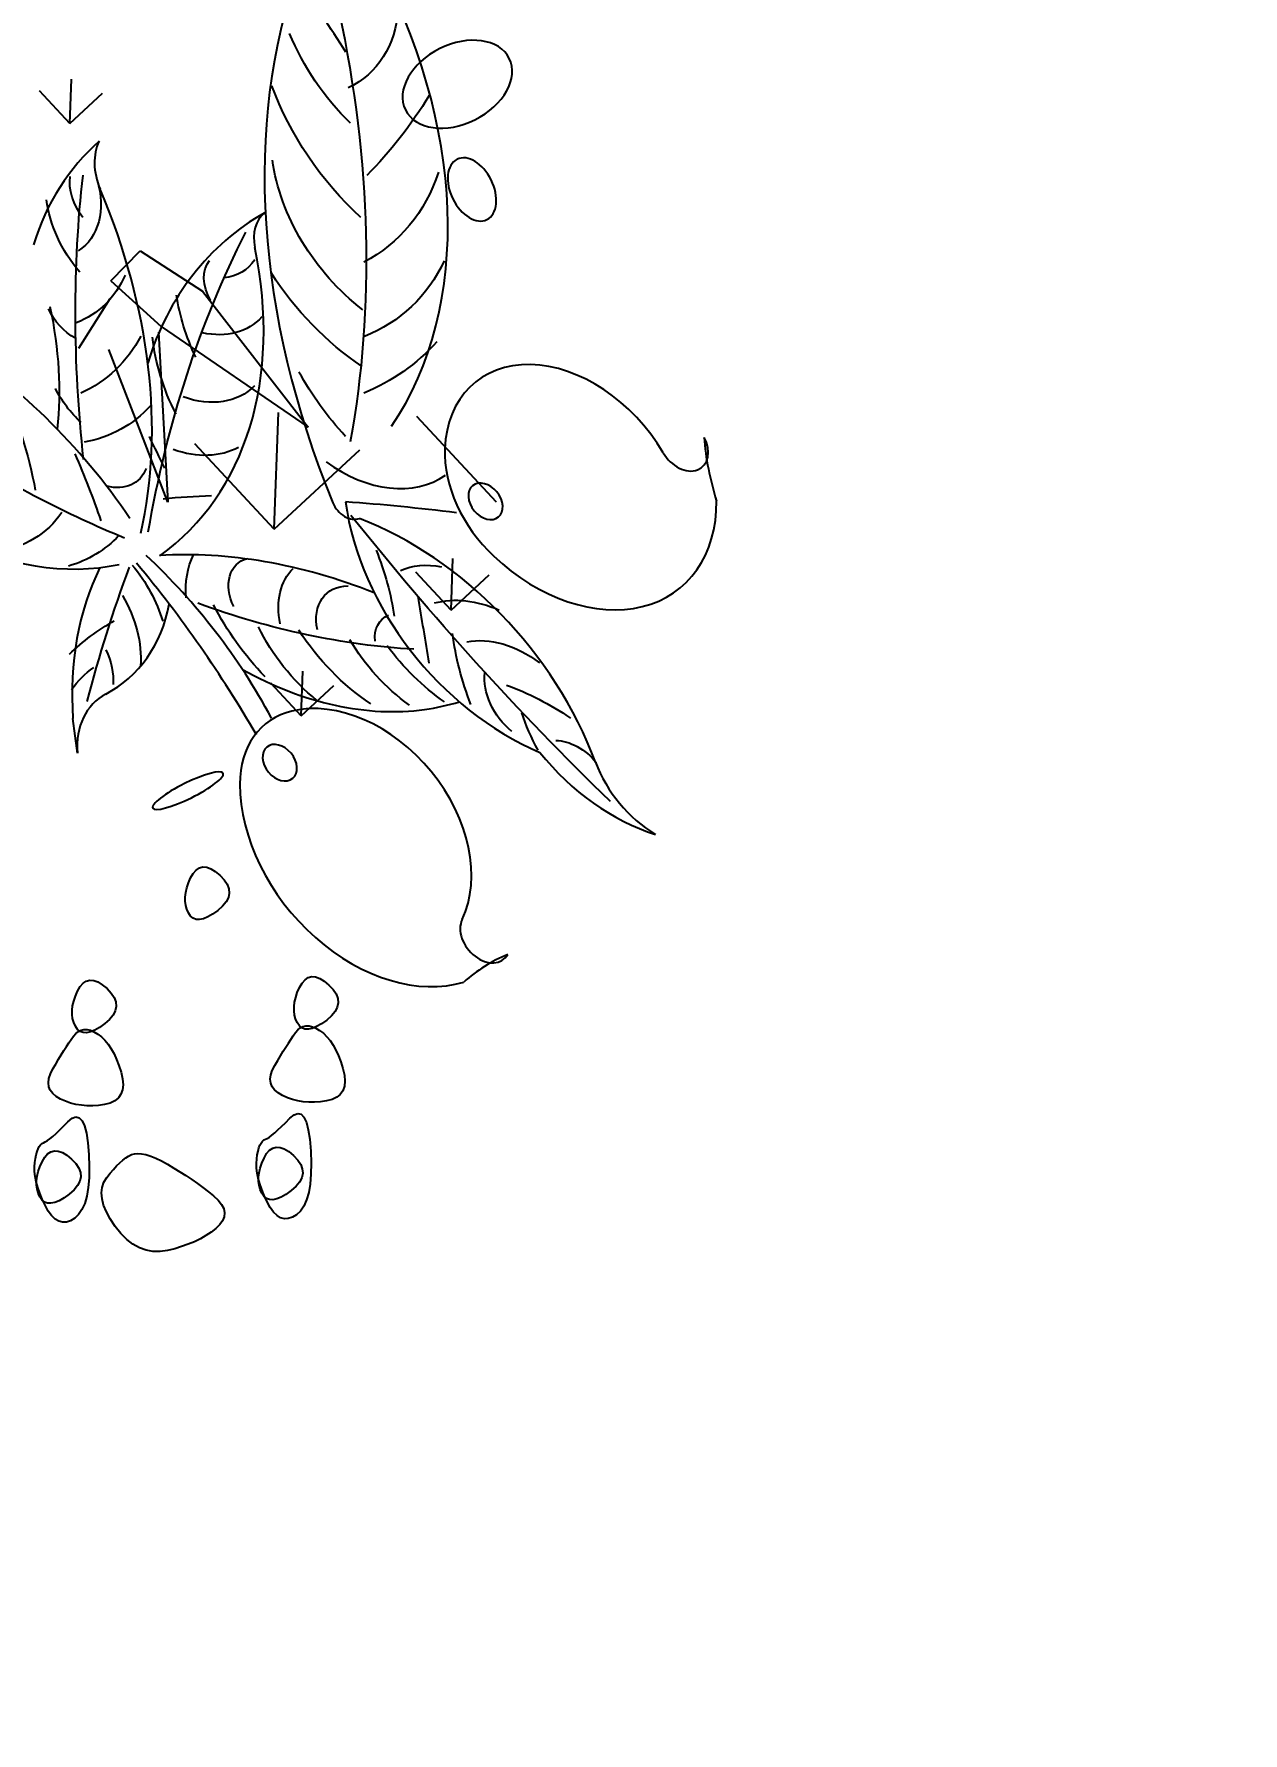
# Model space of a CAD drawing. Header units: millimetres. Extents: x 148889 to 229003, y -70503 to 111106.
# Drawn here: x 215109.4 to 215457.6, y -43744.4 to -43255.1 of the extents above; entities that cross this region are included whole.
import ezdxf

# ---------------------------------------------------------------- set-up
doc = ezdxf.new("R2010")
doc.units = ezdxf.units.MM
doc.header["$PDMODE"] = 3
doc.layers.add('P-外部尺寸', color=44, linetype='Continuous')
doc.layers.add('P-活动家具', color=3, linetype='Continuous')
doc.styles.add('Arial', font='arial.ttf')
doc.dimstyles.new('1比80', dxfattribs={"dimscale": 80, "dimtxt": 2, "dimasz": 1.25, "dimexe": 1, "dimexo": 1, "dimgap": 0.25, "dimtad": 1, "dimdec": 0, "dimrnd": 0.005, "dimzin": 0, "dimdsep": 46, "dimtxsty": 'Arial', "dimblk": 'ARCHTICK', "dimcen": 0.125, "dimdle": 1, "dimclrd": 44, "dimclre": 44, "dimclrt": 50, "dimadec": 0, "dimazin": 0, "dimtfac": 1, "dimtdec": 0, "dimtix": 1, "dimtmove": 2, "dimatfit": 3, "dimldrblk": 'DOT', "dimfxl": 5, "dimfxlon": 1, "dimtvp": 1, "dimtolj": 1, "dimtzin": 0, "dimarcsym": 0})

# ---------------------------------------------------------------- blocks, each defined once
blk = doc.blocks.new('_ArchTick')
at = {"color": 0, "linetype": 'ByBlock', "const_width": 0.15}
blk.add_lwpolyline([(-0.5, -0.5), (0.5, 0.5)], dxfattribs=at)
blk = doc.blocks.new('*D351')
at = {"layer": 'Defpoints', "color": 0}
for p in [(214675.9467082483, -43424.42358681651), (218361.1731619699, -43424.42358681651), (215774.235667677, -47039.42358681654)]:
    blk.add_point(p, dxfattribs=at)
at = {"layer": 'P-外部尺寸', "color": 44, "lineweight": -2}
for p, q in [((218361.1731619699, -47119.42358681654), (218361.1731619699, -43344.42358681651)), ((217961.1731619699, -43424.42358681651), (218441.1731619699, -43424.42358681651)), ((217961.1731619699, -47039.42358681654), (218441.1731619699, -47039.42358681654))]:
    blk.add_line(p, q, dxfattribs=at)
at = {"layer": 'P-外部尺寸', "color": 44, "lineweight": -2, "xscale": 100, "yscale": 100, "zscale": 100}
for p, rotation in [((218361.1731619699, -43424.42358681651), 90), ((218361.1731619699, -47039.42358681654), 270)]:
    blk.add_blockref('_ArchTick', p, dxfattribs=dict(at, rotation=rotation))
at = {"layer": 'P-外部尺寸', "color": 50, "insert": (218259.4269136752, -45231.92358681649), "char_height": 160, "attachment_point": 5, "rotation": 90, "style": 'Arial'}
blk.add_mtext('\\A1;3615', dxfattribs=at)
blk = doc.blocks.new('_Dot')
at = {"color": 0, "linetype": 'ByBlock', "lineweight": -2}
blk.add_line((-0.5, 0), (-1, 0), dxfattribs=at)
at = {"color": 0, "linetype": 'ByBlock', "const_width": 0.5}
blk.add_lwpolyline([(-0.25, 0, 1), (0.25, 0, 1)], format="xyb", close=True, dxfattribs=at)
blk = doc.blocks.new('*D352')
at = {"layer": 'Defpoints', "color": 0}
for p in [(214675.9467082483, -43194.42358681655), (218361.1731619699, -43194.42358681655), (214675.9467082483, -43424.42358681651)]:
    blk.add_point(p, dxfattribs=at)
at = {"layer": 'P-外部尺寸', "color": 44, "lineweight": -2}
for p, q in [((218361.1731619699, -43194.42358681655), (218361.1731619699, -43094.42358681655)), ((217961.1731619699, -43194.42358681655), (218441.1731619699, -43194.42358681655)), ((218361.1731619699, -43424.42358681651), (218361.1731619699, -43194.42358681655)), ((217961.1731619699, -43424.42358681651), (218441.1731619699, -43424.42358681651)), ((218361.1731619699, -43424.42358681651), (218361.1731619699, -43524.42358681651))]:
    blk.add_line(p, q, dxfattribs=at)
at = {"layer": 'P-外部尺寸', "color": 44, "lineweight": -2, "xscale": 100, "yscale": 100, "zscale": 100}
for p, rotation in [((218361.1731619699, -43194.42358681655), 270), ((218361.1731619699, -43424.42358681651), 90)]:
    blk.add_blockref('_ArchTick', p, dxfattribs=dict(at, rotation=rotation))
at = {"layer": 'P-外部尺寸', "color": 50, "insert": (218259.4269136752, -43309.4235868165), "char_height": 160, "attachment_point": 5, "rotation": 90, "style": 'Arial'}
blk.add_mtext('\\A1;230', dxfattribs=at)
blk = doc.blocks.new('*D353')
at = {"layer": 'Defpoints', "color": 0}
for p in [(215492.6994027508, -39814.42358681653), (218361.1731619699, -39814.42358681653), (214675.9467082483, -43194.42358681655)]:
    blk.add_point(p, dxfattribs=at)
at = {"layer": 'P-外部尺寸', "color": 44, "lineweight": -2}
for p, q in [((218361.1731619699, -43274.42358681655), (218361.1731619699, -39734.42358681653)), ((217961.1731619699, -39814.42358681653), (218441.1731619699, -39814.42358681653)), ((217961.1731619699, -43194.42358681655), (218441.1731619699, -43194.42358681655))]:
    blk.add_line(p, q, dxfattribs=at)
at = {"layer": 'P-外部尺寸', "color": 44, "lineweight": -2, "xscale": 100, "yscale": 100, "zscale": 100}
for p, rotation in [((218361.1731619699, -39814.42358681653), 90), ((218361.1731619699, -43194.42358681655), 270)]:
    blk.add_blockref('_ArchTick', p, dxfattribs=dict(at, rotation=rotation))
at = {"layer": 'P-外部尺寸', "color": 50, "insert": (218259.4269136752, -41504.4235868165), "char_height": 160, "attachment_point": 5, "rotation": 90, "style": 'Arial'}
blk.add_mtext('\\A1;3380', dxfattribs=at)
blk = doc.blocks.new('A$C0E8316F6')
at = {"layer": 'P-活动家具', "color": 252}
for p, q in [((234.4820437807939, 324.869562561129), (234.9485302634712, 337.6626604236953)), ((234.4870686832874, 324.8701037657229), (225.7708381875418, 334.246045771979)), ((234.4870686832874, 324.8701037657229), (243.863010689558, 333.5863342614684)), ((246.2363383263, 279.5727914157833), (254.7627209743368, 288.1867676356851)), ((254.7627209743368, 288.1867676356851), (272.6404937032203, 276.6290691927497)), ((246.2363383263, 279.5727914157833), (260.7298776587413, 266.4266803851569)), ((245.9664297013078, 274.3612131994596), (236.9699225679215, 260.1096606417195)), ((272.6404937032203, 276.6290691927497), (303.1631315106351, 237.4012519391399)), ((260.0235604042828, 264.7519439190874), (262.6533430167765, 215.8192510655063)), ((260.7298776587413, 266.4266803851569), (303.1631315106351, 237.4012519391399)), ((262.6533430167765, 215.8192510655063), (245.7401641974284, 259.8384027887951)), ((293.3613169619057, 208.0345624785332), (294.5858439790609, 241.6164443677626)), ((357.337449104205, 215.8766649697573), (334.4573440529057, 240.4885127362286)), ((293.3636521706358, 208.0322299413456), (270.4835471193364, 232.6440777078315)), ((293.3636521706358, 208.0322299413456), (317.9754999371071, 230.9123349926886)), ((344.2654388133669, 184.7326831937753), (344.8096730432007, 199.6579640334385)), ((344.2713695375132, 184.7330816060494), (334.1024339591386, 195.6716806133845)), ((344.2713695375132, 184.7330816061076), (355.2099685448047, 194.9020171844386)), ((301.1118240659125, 154.328328898875), (301.5783105485607, 167.1214267613614)), ((301.116848968406, 154.3288701034762), (292.4006184726604, 163.704812109645)), ((301.1168489683769, 154.3288701034762), (310.4927909746475, 163.0451005991417)), ((236.6601463138068, 143.5615526756301), (235.3416844315652, 153.5024275150863)), ((269.2662497118872, 107.6175165918467), (270.0177757199563, 108.927240703204)), ((270.0177757199563, 108.927240703204), (270.8573609830928, 109.8894462725657)), ((270.8573609830928, 109.8894462725657), (271.785005501355, 110.5041332999099)), ((271.785005501355, 110.5041332999099), (272.800709274743, 110.7713017852002)), ((272.800709274743, 110.7713017852002), (273.9044723032275, 110.6909517285094)), ((273.9044723032275, 110.6909517285094), (275.0962945868669, 110.2630831297138)), ((275.0962945868669, 110.2630831297138), (276.3761761255446, 109.4876959889443)), ((276.3761761255446, 109.4876959889443), (277.7441169193771, 108.3647903061792)), ((277.7441169193771, 108.3647903061792), (278.9694525137893, 107.0724969306466)), ((267.6890405620506, 102.1271651717179), (267.8484472797427, 103.416581381287)), ((267.8484472797427, 103.416581381287), (268.1644510439655, 104.7614453544593)), ((268.1644510439655, 104.7614453544593), (268.6370518546319, 106.1617570912786)), ((268.6370518546319, 106.1617570912786), (269.2662497118872, 107.6175165918467)), ((278.9694525137893, 107.0724969306466), (279.8215184542642, 105.788946711582)), ((279.8215184542642, 105.788946711582), (280.3003147407726, 104.5141396491672)), ((280.4058413733437, 103.2480757432786), (280.1380983519193, 101.9907549939089)), ((280.3003147407726, 104.5141396491672), (280.4058413733437, 103.2480757432786)), ((267.6862308908894, 100.8931967260287), (267.6890405620506, 102.1271651717179)), ((267.840018266259, 99.71467604393547), (267.6862308908894, 100.8931967260287)), ((268.1504026881012, 98.59160312549648), (267.840018266259, 99.71467604393547)), ((268.6173841565324, 97.52397797082085), (268.1504026881012, 98.59160312549648)), ((277.0952513640223, 98.2712516851534), (275.5853712299722, 97.18619579460938)), ((278.4828033472586, 99.5023429648063), (277.0952513640223, 98.2712516851534)), ((279.4970856765576, 100.7421774010581), (278.4828033472586, 99.5023429648063)), ((280.1380983519193, 101.9907549939089), (279.4970856765576, 100.7421774010581)), ((269.2269708243257, 96.62574050889089), (268.6173841565324, 97.52397797082085)), ((269.965170844458, 96.0108306687107), (269.2269708243257, 96.62574050889089)), ((270.8319842169003, 95.67924845028028), (269.965170844458, 96.0108306687107)), ((271.8274109416816, 95.63099385367968), (270.8319842169003, 95.67924845028028)), ((272.9514510187728, 95.86606687885069), (271.8274109416816, 95.63099385367968)), ((274.204104448203, 96.38446752589516), (272.9514510187728, 95.86606687885069)), ((275.5853712299722, 97.18619579460938), (274.204104448203, 96.38446752589516)), ((301.3754306095652, 77.34643723442423), (302.2150158727018, 78.3086428038514)), ((302.2150158727018, 78.3086428038514), (303.142660390964, 78.92332983113738)), ((303.142660390964, 78.92332983113738), (304.1583641643811, 79.19049831650045)), ((304.1583641643811, 79.19049831650045), (305.2621271928947, 79.11014825972961)), ((305.2621271928947, 79.11014825972961), (306.4539494764758, 78.68227966095583)), ((306.4539494764758, 78.68227966095583), (307.7338310151827, 77.90689252016455)), ((235.5970892775222, 72.15183026681188), (236.0696900882467, 73.55214200360933)), ((236.0696900882467, 73.55214200360933), (236.698887945473, 75.00790150419925)), ((236.698887945473, 75.00790150419925), (237.4504139535129, 76.31762561555661)), ((237.4504139535129, 76.31762561555661), (238.2899992166494, 77.27983118492557)), ((238.2899992166494, 77.27983118492557), (239.2176437349408, 77.89451821226976)), ((239.2176437349408, 77.89451821226976), (240.2333475083287, 78.16168669757462)), ((240.2333475083287, 78.16168669757462), (241.3371105368133, 78.08133664086199)), ((241.3371105368133, 78.08133664086199), (242.5289328204235, 77.65346804206638)), ((242.5289328204235, 77.65346804206638), (243.8088143591303, 76.87808090129693)), ((243.8088143591303, 76.87808090129693), (245.1767551529629, 75.75517521850998)), ((245.1767551529629, 75.75517521850998), (246.402090747375, 74.46288184294099)), ((246.402090747375, 74.46288184294099), (247.2541566878499, 73.17933162393456)), ((299.5221059335745, 73.18064188570133), (299.994706744299, 74.58095362255699)), ((299.994706744299, 74.58095362255699), (300.6239046015253, 76.03671312306687)), ((300.6239046015253, 76.03671312306687), (301.3754306095652, 77.34643723442423)), ((307.7338310151827, 77.90689252016455), (309.1017718090734, 76.7839868373776)), ((309.1017718090734, 76.7839868373776), (310.3271074034565, 75.49169346180861)), ((310.3271074034565, 75.49169346180861), (311.1791733439022, 74.20814324286039)), ((311.1791733439022, 74.20814324286039), (311.6579696303816, 72.93333618037286)), ((235.1188691244752, 68.28358163838129), (235.1216787956364, 69.51755008413602)), ((235.1216787956364, 69.51755008413602), (235.2810855133284, 70.80696629361773)), ((235.2810855133284, 70.80696629361773), (235.5970892775222, 72.15183026681188)), ((247.5707365855051, 69.3811399062688), (246.9297239101434, 68.13256231341074)), ((247.2541566878499, 73.17933162393456), (247.7329529743292, 71.90452456150524)), ((247.8384796068713, 70.63846065563848), (247.5707365855051, 69.3811399062688)), ((247.7329529743292, 71.90452456150524), (247.8384796068713, 70.63846065563848)), ((299.0438857805566, 69.31239325724891), (299.0466954516887, 70.54636170302547)), ((299.1976731559262, 68.13387257516297), (299.0438857805566, 69.31239325724891)), ((299.0466954516887, 70.54636170302547), (299.2061021693808, 71.83577791248536)), ((299.2061021693808, 71.83577791248536), (299.5221059335745, 73.18064188570133)), ((310.8547405662248, 69.16137393236568), (309.8404582369258, 67.92153949611384)), ((311.4957532415574, 70.40995152513642), (310.8547405662248, 69.16137393236568)), ((311.7634962629527, 71.6672722745061), (311.4957532415574, 70.40995152513642)), ((311.6579696303816, 72.93333618037286), (311.7634962629527, 71.6672722745061)), ((235.2726564998447, 67.10506095622986), (235.1188691244752, 68.28358163838129)), ((235.5830409216869, 65.98198803784908), (235.2726564998447, 67.10506095622986)), ((236.0500223900599, 64.9143628831589), (235.5830409216869, 65.98198803784908)), ((236.6596090578823, 64.01612542124349), (236.0500223900599, 64.9143628831589)), ((237.3978090780147, 63.40121558100509), (236.6596090578823, 64.01612542124349)), ((236.9150861970847, 63.41283669302356), (237.6973353140638, 63.79770072833344)), ((237.6973353140638, 63.79770072833344), (238.5386341587873, 63.97889686252893)), ((238.5386341587873, 63.97889686252893), (239.4389827312552, 63.95642509551544)), ((239.4389827312552, 63.95642509551544), (240.3983810314094, 63.73028542727116)), ((241.6367426817887, 63.7748524381459), (240.3840892523294, 63.25645179120329)), ((240.3983810314094, 63.73028542727116), (241.4168290593079, 63.30047785798524)), ((243.0180094634707, 64.5765807069838), (241.6367426817887, 63.7748524381459)), ((244.527889597608, 65.66163659749145), (243.0180094634707, 64.5765807069838)), ((245.9154415808443, 66.89272787714435), (244.527889597608, 65.66163659749145)), ((246.9297239101434, 68.13256231341074), (245.9154415808443, 66.89272787714435)), ((299.5080575777683, 67.01079965678218), (299.1976731559262, 68.13387257516297)), ((299.4527538024122, 63.06091653772455), (300.1169034639024, 63.85311637537961)), ((299.9750390461413, 65.94317450202652), (299.5080575777683, 67.01079965678218)), ((300.5846257139638, 65.04493704011111), (299.9750390461413, 65.94317450202652)), ((300.1169034639024, 63.85311637537961), (300.8401028531662, 64.44164831189119)), ((301.3228257340961, 64.43002719995275), (300.5846257139638, 65.04493704011111)), ((300.8401028531662, 64.44164831189119), (301.6223519701452, 64.82651234720106)), ((302.1896391065384, 64.0984449815005), (301.3228257340961, 64.43002719995275)), ((301.6223519701452, 64.82651234720106), (302.4636508148396, 65.00770848139655)), ((303.1850658312906, 64.05019038496539), (302.1896391065384, 64.0984449815005)), ((302.4636508148396, 65.00770848139655), (303.3639993872785, 64.98523671438306)), ((304.3091059084109, 64.28526341009274), (303.1850658312906, 64.05019038496539)), ((303.3639993872785, 64.98523671438306), (304.3233976874617, 64.75909704622609)), ((305.5617593378411, 64.80366405701352), (304.3091059084109, 64.28526341009274)), ((304.3233976874617, 64.75909704622609), (305.3418457153894, 64.32928947689652)), ((305.3418457153894, 64.32928947689652), (306.4193434710614, 63.69581400637981)), ((306.9430261195812, 65.60539232585143), (305.5617593378411, 64.80366405701352)), ((306.4193434710614, 63.69581400637981), (307.4930733998481, 62.88046242235578)), ((308.4529062536312, 66.69044821635907), (306.9430261195812, 65.60539232585143)), ((309.8404582369258, 67.92153949611384), (308.4529062536312, 66.69044821635907)), ((232.7688918273197, 57.88475828066294), (233.4999180561572, 59.02869709367224)), ((233.4999180561572, 59.02869709367224), (234.2034010189527, 60.10123447104706)), ((234.2034010189527, 60.10123447104706), (234.8793407156772, 61.10237041274377)), ((234.8793407156772, 61.10237041274377), (235.5277371463599, 62.03210491885693)), ((235.5277371463599, 62.03210491885693), (236.1918868078501, 62.82430475651199)), ((236.1918868078501, 62.82430475651199), (236.9150861970847, 63.41283669302356)), ((238.264622450457, 63.06963336263289), (237.3978090780147, 63.40121558100509)), ((239.2600491752673, 63.02137876601046), (238.264622450457, 63.06963336263289)), ((240.3840892523294, 63.25645179120329), (239.2600491752673, 63.02137876601046)), ((241.4168290593079, 63.30047785798524), (242.49432681498, 62.66700238751218)), ((242.49432681498, 62.66700238751218), (243.5680567437958, 61.85165080340812)), ((243.5680567437958, 61.85165080340812), (244.5752012911544, 60.87621489335288)), ((244.5752012911544, 60.87621489335288), (245.515760457085, 59.74069465729553)), ((245.515760457085, 59.74069465729553), (246.3897342415585, 58.44509009524336)), ((295.9353389885218, 57.69822965089406), (296.6939084834012, 58.91356989953056)), ((296.6939084834012, 58.91356989953056), (297.4249347122386, 60.05750871261989)), ((297.4249347122386, 60.05750871261989), (298.1284176750341, 61.13004608991469)), ((298.1284176750341, 61.13004608991469), (298.8043573717296, 62.13118203167687)), ((298.8043573717296, 62.13118203167687), (299.4527538024122, 63.06091653772455)), ((307.4930733998481, 62.88046242235578), (308.5002179472067, 61.90502651228599)), ((308.5002179472067, 61.90502651228599), (309.4407771131373, 60.76950627624319)), ((309.4407771131373, 60.76950627624319), (310.3147508976399, 59.47390171415464)), ((310.3147508976399, 59.47390171415464), (311.1221393006854, 58.01821282609308)), ((229.5693542514346, 52.5949886720482), (230.4105535444978, 54.0245332277409)), ((230.4105535444978, 54.0245332277409), (231.2242095714901, 55.38267634770455)), ((231.2242095714901, 55.38267634770455), (232.0103223324404, 56.66941803203372)), ((232.0103223324404, 56.66941803203372), (232.7688918273197, 57.88475828066294)), ((246.3897342415585, 58.44509009524336), (247.197122644604, 56.98940120722546)), ((247.197122644604, 56.98940120722546), (247.9379256661923, 55.37362799322)), ((247.9379256661923, 55.37362799322), (248.6121433063527, 53.59777045311785)), ((293.4943709074869, 53.62380029099586), (294.3355702005501, 55.05334484660852)), ((294.3355702005501, 55.05334484660852), (295.1492262275424, 56.41148796655034)), ((295.1492262275424, 56.41148796655034), (295.9353389885218, 57.69822965089406)), ((311.1221393006854, 58.01821282609308), (311.8629423222446, 56.40243961208762)), ((311.8629423222446, 56.40243961208762), (312.5371599624341, 54.62658207205095)), ((312.5371599624341, 54.62658207205095), (313.1447922211373, 52.6906402060049)), ((228.2791088130907, 48.63077238763799), (228.4259312170034, 49.85628458555584)), ((228.4259312170034, 49.85628458555584), (228.8560130297556, 51.1776900136756)), ((228.8560130297556, 51.1776900136756), (229.5693542514346, 52.5949886720482)), ((248.6121433063527, 53.59777045311785), (249.2197755650268, 51.66182858713728)), ((249.2197755650268, 51.66182858713728), (249.6482280621422, 49.75271324475034)), ((249.6482280621422, 49.75271324475034), (249.7849064174516, 48.0573352755091)), ((292.204125469143, 49.65958400650561), (292.3509478730266, 50.8850962045035)), ((292.340562474099, 48.52996503876784), (292.204125469143, 49.65958400650561)), ((292.3509478730266, 50.8850962045035), (292.781029685837, 52.20650163264509)), ((292.781029685837, 52.20650163264509), (293.4943709074869, 53.62380029099586)), ((313.1447922211373, 52.6906402060049), (313.5732447182527, 50.78152486361796)), ((313.7099230735039, 49.08614689437672), (313.5548272870074, 47.60450629834668)), ((313.5732447182527, 50.78152486361796), (313.7099230735039, 49.08614689437672)), ((228.4155458180467, 47.50115341990022), (228.2791088130907, 48.63077238763799)), ((228.8352422318712, 46.46742768230615), (228.4155458180467, 47.50115341990022)), ((229.5381980545935, 45.52959517502313), (228.8352422318712, 46.46742768230615)), ((230.5244132861844, 44.68765589781106), (229.5381980545935, 45.52959517502313)), ((231.7938879266439, 43.94160985087365), (230.5244132861844, 44.68765589781106)), ((248.4442966326314, 44.2536256070016), (247.4138784207753, 43.41319713055418)), ((249.1829407026817, 45.3077914566602), (248.4442966326314, 44.2536256070016)), ((249.629810630955, 46.57569467947906), (249.1829407026817, 45.3077914566602)), ((249.7849064174516, 48.0573352755091), (249.629810630955, 46.57569467947906)), ((292.7602588879527, 47.49623930117377), (292.340562474099, 48.52996503876784)), ((293.4632147106458, 46.55840679389075), (292.7602588879527, 47.49623930117377)), ((294.4494299422367, 45.71646751667868), (293.4632147106458, 46.55840679389075)), ((295.7189045826963, 44.97042146978492), (294.4494299422367, 45.71646751667868)), ((297.1518057539361, 44.33508356765378), (295.7189045826963, 44.97042146978492)), ((298.6283005778678, 43.82526872491144), (297.1518057539361, 44.33508356765378)), ((311.3388950768276, 44.4420087494218), (310.0167027231655, 43.81531764622196)), ((312.3693132886838, 45.2824372259347), (311.3388950768276, 44.4420087494218)), ((313.1079573587631, 46.33660307552782), (312.3693132886838, 45.2824372259347)), ((313.5548272870074, 47.60450629834668), (313.1079573587631, 46.33660307552782)), ((233.2267890978837, 43.30627194878616), (231.7938879266439, 43.94160985087365)), ((234.7032839218155, 42.79645710604382), (233.2267890978837, 43.30627194878616)), ((236.22337239841, 42.41216532269755), (234.7032839218155, 42.79645710604382)), ((237.7870545276674, 42.15339659879828), (236.22337239841, 42.41216532269755)), ((239.3943303096457, 42.02015093436785), (237.7870545276674, 42.15339659879828)), ((241.0451997443161, 42.01242832924618), (239.3943303096457, 42.02015093436785)), ((242.7396628316201, 42.13022878356423), (241.0451997443161, 42.01242832924618)), ((244.4777195716451, 42.37355229728564), (242.7396628316201, 42.13022878356423)), ((246.0916860670841, 42.78650602735433), (244.4777195716451, 42.37355229728564)), ((247.4138784207753, 43.41319713055418), (246.0916860670841, 42.78650602735433)), ((297.8272484629415, 38.39844045399514), (299.0486457499792, 39.42097776063747)), ((300.1483890544623, 43.44097694156517), (298.6283005778678, 43.82526872491144)), ((299.0486457499792, 39.42097776063747), (300.1361697030079, 39.81485452125344)), ((300.1361697030079, 39.81485452125344), (301.0898203219404, 39.58007073577755)), ((301.7120711837779, 43.18220821774594), (300.1483890544623, 43.44097694156517)), ((301.0898203219404, 39.58007073577755), (301.9095976068929, 38.71662640425347)), ((303.3193469657272, 43.04896255323547), (301.7120711837779, 43.18220821774594)), ((304.9702164003975, 43.0412399481138), (303.3193469657272, 43.04896255323547)), ((306.6646794876724, 43.15904040243186), (304.9702164003975, 43.0412399481138)), ((308.4027362277266, 43.40236391615326), (306.6646794876724, 43.15904040243186)), ((310.0167027231655, 43.81531764622196), (308.4027362277266, 43.40236391615326)), ((230.4976623481198, 34.01744307401532), (231.5302005225385, 34.98852344370243)), ((231.5302005225385, 34.98852344370243), (232.6650570088241, 36.10591869742348)), ((232.6650570088241, 36.10591869742348), (233.9022318069183, 37.36962883512751)), ((233.9022318069183, 37.36962883512751), (235.1236290939269, 38.39216614174802)), ((235.1236290939269, 38.39216614174802), (236.2111530469265, 38.78604290238582)), ((236.2111530469265, 38.78604290238582), (237.164803665888, 38.5512591168299)), ((237.164803665888, 38.5512591168299), (237.9845809508697, 37.68781478530582)), ((237.9845809508697, 37.68781478530582), (238.6704849018133, 36.19570990768989)), ((238.6704849018133, 36.19570990768989), (239.2225155187771, 34.07494448400394)), ((293.492459141562, 34.22148920720792), (294.4226790041721, 35.04625469294115)), ((294.4226790041721, 35.04625469294115), (295.4552171786199, 36.01733506265009)), ((295.4552171786199, 36.01733506265009), (296.5900736648764, 37.13473031631293)), ((296.5900736648764, 37.13473031631293), (297.8272484629415, 38.39844045399514)), ((301.9095976068929, 38.71662640425347), (302.5955015578656, 37.22452152655751)), ((302.5955015578656, 37.22452152655751), (303.1475321748294, 35.10375610287156)), ((303.1475321748294, 35.10375610287156), (303.5656894577551, 32.35433013307193)), ((225.0128974482941, 28.82780173351784), (225.3055330146453, 29.60514951807272)), ((225.3055330146453, 29.60514951807272), (225.6375356683275, 30.24671968549228)), ((225.6375356683275, 30.24671968549228), (226.0089054093405, 30.75251223590021)), ((226.0089054093405, 30.75251223590021), (226.4196422377136, 31.12252716920193)), ((226.4196422377136, 31.12252716920193), (226.8697461534175, 31.35676448553568)), ((226.8697461534175, 31.35676448553568), (227.3906927686767, 31.59627043525688)), ((227.3906927686767, 31.59627043525688), (228.0139576957736, 31.9820912688956)), ((228.0139576957736, 31.9820912688956), (228.7395409347373, 32.51422698664828)), ((228.7395409347373, 32.51422698664828), (229.5674424854806, 33.19267758832575)), ((229.5674424854806, 33.19267758832575), (230.4976623481198, 34.01744307401532)), ((239.2225155187771, 34.07494448400394), (239.6406728016736, 31.3255185142043)), ((239.6406728016736, 31.3255185142043), (239.9249567505613, 27.94743199835648)), ((288.6846456253261, 28.94348795078986), (288.9379141043464, 29.85661335244367)), ((288.9379141043464, 29.85661335244367), (289.2305496706686, 30.63396113702038)), ((289.2305496706686, 30.63396113702038), (289.5625523243798, 31.27553130442539)), ((289.5625523243798, 31.27553130442539), (289.9339220654219, 31.78132385482604)), ((289.9339220654219, 31.78132385482604), (290.344658893795, 32.15133878817142)), ((290.344658893795, 32.15133878817142), (290.7947628094698, 32.38557610442513)), ((290.7947628094698, 32.38557610442513), (291.3157094247581, 32.62508205408085)), ((291.3157094247581, 32.62508205408085), (291.938974351855, 33.01090288782143)), ((291.938974351855, 33.01090288782143), (292.6645575907896, 33.5430386055159)), ((291.9945339682454, 29.19716992967733), (292.9221784864785, 29.81185695696331)), ((292.6645575907896, 33.5430386055159), (293.492459141562, 34.22148920720792)), ((292.9221784864785, 29.81185695696331), (293.9378822598665, 30.07902544232638)), ((293.9378822598665, 30.07902544232638), (295.041645288351, 29.99867538563558)), ((295.041645288351, 29.99867538563558), (296.2334675719612, 29.57080678684724)), ((296.2334675719612, 29.57080678684724), (297.5133491106972, 28.79541964607051)), ((303.5656894577551, 32.35433013307193), (303.8499734066427, 28.9762436172241)), ((224.2820613685763, 24.39234570344706), (224.3711932732258, 25.68109267744148)), ((224.3711932732258, 25.68109267744148), (224.5457275776134, 26.86577331327135)), ((224.5457275776134, 26.86577331327135), (224.7596289692738, 27.91467633192224)), ((224.7596289692738, 27.91467633192224), (225.0128974482941, 28.82780173351784)), ((225.849208183703, 24.44066912953713), (226.4784060409584, 25.89642863008339)), ((226.4784060409584, 25.89642863008339), (227.2299320490274, 27.20615274144802)), ((227.2299320490274, 27.20615274144802), (228.069517312164, 28.16835831080971)), ((228.069517312164, 28.16835831080971), (228.9971618304262, 28.78304533809569)), ((228.9971618304262, 28.78304533809569), (230.012865603785, 29.05021382340055)), ((230.012865603785, 29.05021382340055), (231.1166286323278, 28.96986376668792)), ((231.1166286323278, 28.96986376668792), (232.3084509159089, 28.54199516797962)), ((232.3084509159089, 28.54199516797962), (233.5883324546157, 27.76660802718834)), ((233.5883324546157, 27.76660802718834), (234.9562732485065, 26.64370234433591)), ((234.9562732485065, 26.64370234433591), (236.1816088428604, 25.3514089688324)), ((236.1816088428604, 25.3514089688324), (237.0336747833353, 24.0678587498187)), ((239.9249567505613, 27.94743199835648), (240.0516155448568, 24.42986759241467)), ((247.0161728815874, 23.68574995108065), (247.9403728491452, 24.68892204808071)), ((247.9403728491452, 24.68892204808071), (248.8405522214889, 25.57350244910776)), ((248.8405522214889, 25.57350244910776), (249.7167109986185, 26.33949115406722)), ((249.7167109986185, 26.33949115406722), (250.568849180534, 26.98688816300273)), ((250.568849180534, 26.98688816300273), (251.3969667672645, 27.5156934759143)), ((251.3969667672645, 27.5156934759143), (252.2010637587809, 27.92590709279466)), ((252.2010637587809, 27.92590709279466), (253.057215619483, 28.18942264129873)), ((253.057215619483, 28.18942264129873), (254.0414978137414, 28.27813374930702)), ((254.0414978137414, 28.27813374930702), (255.1539103416435, 28.19204041668127)), ((255.1539103416435, 28.19204041668127), (256.3944532030437, 27.9311426435379)), ((256.3944532030437, 27.9311426435379), (257.7631263980584, 27.49544042988418)), ((257.7631263980584, 27.49544042988418), (259.2599299266585, 26.88493377556006)), ((259.2599299266585, 26.88493377556006), (260.884863788815, 26.09962268075469)), ((260.884863788815, 26.09962268075469), (262.637927984586, 25.13950714527891)), ((262.637927984586, 25.13950714527891), (264.4349135483208, 24.08045302907703)), ((288.2070780246577, 25.42115732241655), (288.2962099293072, 26.70990429630911)), ((288.249383832037, 24.06005528907554), (288.2070780246577, 25.42115732241655)), ((288.2962099293072, 26.70990429630911), (288.4707442336949, 27.89458493213897)), ((288.4707442336949, 27.89458493213897), (288.6846456253261, 28.94348795078986)), ((289.3016240291181, 24.06916901152726), (289.7742248397844, 25.46948074840475)), ((289.7742248397844, 25.46948074840475), (290.4034226970398, 26.92524024895101)), ((290.4034226970398, 26.92524024895101), (291.1549487050797, 28.23496436031564)), ((291.1549487050797, 28.23496436031564), (291.9945339682454, 29.19716992967733)), ((297.5133491106972, 28.79541964607051), (298.8812899045297, 27.67251396328356)), ((298.8812899045297, 27.67251396328356), (300.1066254989419, 26.38022058770002)), ((300.1066254989419, 26.38022058770002), (300.9586914393876, 25.09667036870815)), ((300.9586914393876, 25.09667036870815), (301.4374877258961, 23.82186330622062)), ((303.8499734066427, 28.9762436172241), (303.9766322009091, 25.45867921128229)), ((303.9766322009091, 25.45867921128229), (303.9219140199129, 22.29081957122253)), ((224.3243671759556, 23.03124367018609), (224.2820613685763, 24.39234570344706)), ((224.4981106953637, 21.59778657757124), (224.3243671759556, 23.03124367018609)), ((224.8032919268298, 20.0919744255516), (224.4981106953637, 21.59778657757124)), ((225.2399108703248, 18.51380721421447), (224.8032919268298, 20.0919744255516)), ((224.8983872199897, 19.17210876420722), (224.9011968911218, 20.40607720998378)), ((224.9011968911218, 20.40607720998378), (225.0606036088138, 21.69549341946549)), ((225.0606036088138, 21.69549341946549), (225.3766073730076, 23.04035739265964)), ((225.3766073730076, 23.04035739265964), (225.849208183703, 24.44066912953713)), ((237.3502546809905, 20.26966703209473), (236.7092420056579, 19.02108943932399)), ((237.0336747833353, 24.0678587498187), (237.5124710698437, 22.793051687353)), ((237.6179977023858, 21.52698778146441), (237.3502546809905, 20.26966703209473)), ((237.5124710698437, 22.793051687353), (237.6179977023858, 21.52698778146441)), ((239.9968973638315, 21.26200795235491), (239.7608022075437, 18.44385307816992)), ((240.0516155448568, 24.42986759241467), (239.9968973638315, 21.26200795235491)), ((243.7726832480112, 18.49491557481815), (244.2728284549084, 19.96662622677832)), ((244.2728284549084, 19.96662622677832), (245.0957111608586, 21.32363066882681)), ((245.0957111608586, 21.32363066882681), (246.0679523188446, 22.56398615802027)), ((246.0679523188446, 22.56398615802027), (247.0161728815874, 23.68574995108065)), ((264.4349135483208, 24.08045302907703), (266.191611514485, 22.99832619196241)), ((266.191611514485, 22.99832619196241), (267.9080218830495, 21.89312663384771)), ((267.9080218830495, 21.89312663384771), (269.5841446540144, 20.76485435479844)), ((269.5841446540144, 20.76485435479844), (271.2199798274087, 19.61350935468363)), ((271.2199798274087, 19.61350935468363), (272.8155274032033, 18.43909163369972)), ((288.4231273514451, 22.62659819640248), (288.249383832037, 24.06005528907554)), ((288.7283085828822, 21.12078604447743), (288.4231273514451, 22.62659819640248)), ((289.164927526348, 19.54261883316212), (288.7283085828822, 21.12078604447743)), ((288.823403876042, 20.20092038307484), (288.8262135472032, 21.4348888288514)), ((288.9771912513825, 19.02239970102528), (288.823403876042, 20.20092038307484)), ((288.8262135472032, 21.4348888288514), (288.9856202648662, 22.72430503841315)), ((288.9856202648662, 22.72430503841315), (289.3016240291181, 24.06916901152726)), ((300.6342586616811, 20.04990105819161), (299.6199763323821, 18.81006662193977)), ((301.2752713370428, 21.29847865095508), (300.6342586616811, 20.04990105819161)), ((301.5430143584381, 22.55579940033203), (301.2752713370428, 21.29847865095508)), ((301.4374877258961, 23.82186330622062), (301.5430143584381, 22.55579940033203)), ((303.9219140199129, 22.29081957122253), (303.6858188635961, 19.47266469709575)), ((225.0521745953301, 17.99358808213583), (224.8983872199897, 19.17210876420722)), ((225.3625590171723, 16.87051516377687), (225.0521745953301, 17.99358808213583)), ((225.8079675258195, 16.86328494361078), (225.2399108703248, 18.51380721421447)), ((225.8295404855744, 15.80289000902121), (225.3625590171723, 16.87051516377687)), ((226.5074618933722, 15.14040761359502), (225.8079675258195, 16.86328494361078)), ((226.4391271533968, 14.90465254706942), (225.8295404855744, 15.80289000902121)), ((227.1773271735292, 14.28974270693288), (226.4391271533968, 14.90465254706942)), ((227.3383939729538, 13.3451752243127), (226.5074618933722, 15.14040761359502)), ((232.7975275590143, 15.46510783280974), (231.4162607772741, 14.66337956407369)), ((234.3074076930643, 16.55016372331738), (232.7975275590143, 15.46510783280974)), ((235.6949596763297, 17.78125500307215), (234.3074076930643, 16.55016372331738)), ((236.7092420056579, 19.02108943932399), (235.6949596763297, 17.78125500307215)), ((239.3433300759643, 15.9754029699252), (238.7444809690933, 13.85665762748977)), ((239.7608022075437, 18.44385307816992), (239.3433300759643, 15.9754029699252)), ((243.5952755402541, 16.90849871293904), (243.7726832480112, 18.49491557481815)), ((243.7406053316954, 15.20737564117007), (243.5952755402541, 16.90849871293904)), ((244.2086726221896, 13.39154635961313), (243.7406053316954, 15.20737564117007)), ((272.8155274032033, 18.43909163369972), (274.3707873813983, 17.24160119172302)), ((274.3707873813983, 17.24160119172302), (275.8857597620517, 16.02103802874626)), ((275.8857597620517, 16.02103802874626), (277.2037399973487, 14.79677537445241)), ((277.2037399973487, 14.79677537445241), (278.1680235394742, 13.58818645836436)), ((289.2875756732537, 17.89932678260811), (288.9771912513825, 19.02239970102528)), ((289.7329841818719, 17.8920965624784), (289.164927526348, 19.54261883316212)), ((289.7545571416558, 16.83170162795432), (289.2875756732537, 17.89932678260811)), ((290.4324785494246, 16.16921923254267), (289.7329841818719, 17.8920965624784)), ((290.3641438094492, 15.93346416593704), (289.7545571416558, 16.83170162795432)), ((291.1023438295815, 15.31855432580051), (290.3641438094492, 15.93346416593704)), ((291.2634106290352, 14.37398684318032), (290.4324785494246, 16.16921923254267)), ((291.9691572020238, 14.98697210740647), (291.1023438295815, 15.31855432580051)), ((292.9645839268051, 14.93871751080587), (291.9691572020238, 14.98697210740647)), ((294.0886240038963, 15.17379053597688), (292.9645839268051, 14.93871751080587)), ((295.3412774333556, 15.69219118294131), (294.0886240038963, 15.17379053597688)), ((296.7225442150666, 16.49391945167736), (295.3412774333556, 15.69219118294131)), ((298.2324243491457, 17.57897534228687), (296.7225442150666, 16.49391945167736)), ((299.6199763323821, 18.81006662193977), (298.2324243491457, 17.57897534228687)), ((302.6694976251456, 14.88546924643742), (301.889271543012, 13.11642866984766)), ((303.2683467320167, 17.00421458879282), (302.6694976251456, 14.88546924643742)), ((303.6858188635961, 19.47266469709575), (303.2683467320167, 17.00421458879282)), ((228.0441405459715, 13.95816048853885), (227.1773271735292, 14.28974270693288)), ((228.2561085076013, 11.68415209158411), (227.3383939729538, 13.3451752243127)), ((229.0395672707527, 13.90990589193825), (228.0441405459715, 13.95816048853885)), ((229.2159502403229, 10.36390253153513), (228.2561085076013, 11.68415209158411)), ((230.1636073478439, 14.14497891710926), (229.0395672707527, 13.90990589193825)), ((230.2179191712057, 9.384426544042071), (229.2159502403229, 10.36390253153513)), ((231.4162607772741, 14.66337956407369), (230.1636073478439, 14.14497891710926)), ((237.0026518295053, 10.66828124035237), (235.8596717967885, 9.598650195570372)), ((237.9642548869306, 12.08761705098004), (237.0026518295053, 10.66828124035237)), ((238.7444809690933, 13.85665762748977), (237.9642548869306, 12.08761705098004)), ((244.9994774118823, 11.46101086810086), (244.2086726221896, 13.39154635961313)), ((246.1130197006569, 9.415769166735117), (244.9994774118823, 11.46101086810086)), ((278.1680235394742, 13.58818645836436), (278.7786103885446, 12.39527128065674)), ((278.9386940073164, 10.05646213981527), (278.4881907770468, 8.910568176739616)), ((278.7786103885446, 12.39527128065674), (279.0355005445017, 11.21802984109672)), ((279.0355005445017, 11.21802984109672), (278.9386940073164, 10.05646213981527)), ((292.1811251636827, 12.71296371053177), (291.2634106290352, 14.37398684318032)), ((293.1409668964334, 11.39271415040275), (292.1811251636827, 12.71296371053177)), ((294.142935827258, 10.41323816290969), (293.1409668964334, 11.39271415040275)), ((295.1870319561858, 9.774535748074413), (294.142935827258, 10.41323816290969)), ((298.5720835315587, 9.903069939042325), (297.4016058083216, 9.519451636057056)), ((299.7846884528408, 10.62746181450348), (298.5720835315587, 9.903069939042325)), ((300.9276684855577, 11.69709285921999), (299.7846884528408, 10.62746181450348)), ((301.889271543012, 13.11642866984766), (300.9276684855577, 11.69709285921999)), ((231.2620153001044, 8.74572412911948), (230.2179191712057, 9.384426544042071)), ((232.3482386271935, 8.44779528685467), (231.2620153001044, 8.74572412911948)), ((233.4765891522984, 8.490640017189435), (232.3482386271935, 8.44779528685467)), ((234.6470668754773, 8.874258320094668), (233.4765891522984, 8.490640017189435)), ((235.8596717967885, 9.598650195570372), (234.6470668754773, 8.874258320094668)), ((247.5492994885717, 7.255821255443152), (246.1130197006569, 9.415769166735117)), ((249.1818389045948, 5.207198004369275), (247.5492994885717, 7.255821255443152)), ((250.8841600775195, 3.495930283468624), (249.1818389045948, 5.207198004369275)), ((275.1400269222213, 5.598164747541887), (273.6513149035163, 4.608673828610335)), ((276.5260942371679, 6.665801465445838), (275.1400269222213, 5.598164747541887)), ((277.683990853664, 7.780347951971635), (276.5260942371679, 6.665801465445838)), ((278.4881907770468, 8.910568176739616), (277.683990853664, 7.780347951971635)), ((296.2732552832458, 9.476606905722292), (295.1870319561858, 9.774535748074413)), ((297.4016058083216, 9.519451636057056), (296.2732552832458, 9.476606905722292)), ((252.6562630074623, 2.12201809285034), (250.8841600775195, 3.495930283468624)), ((254.4981476943649, 1.085461432470765), (252.6562630074623, 2.12201809285034)), ((256.4098141382565, 0.3862603023153497), (254.4981476943649, 1.085461432470765)), ((258.391262339137, 0.02441470236954046), (256.4098141382565, 0.3862603023153497)), ((260.4424922969483, -7.53672793507576e-05), (258.391262339137, 0.02441470236954046)), ((262.5635040117486, 0.3127900932595367), (260.4424922969483, -7.53672793507576e-05)), ((264.6680842531787, 0.8334062183639617), (262.5635040117486, 0.3127900932595367)), ((266.6700197907921, 1.432168142557202), (264.6680842531787, 0.8334062183639617)), ((268.5693106246472, 2.109075865577324), (266.6700197907921, 1.432168142557202)), ((270.3659567547147, 2.864129387686262), (268.5693106246472, 2.109075865577324)), ((272.0599581809947, 3.697328708600253), (270.3659567547147, 2.864129387686262)), ((273.6513149035163, 4.608673828610335), (272.0599581809947, 3.697328708600253))]:
    blk.add_line(p, q, dxfattribs=at)
for centre, major_axis, ratio, start_param, end_param in [((215.7282711751468, 336.6270431990342), (-96.11046183495037, 115.8431863799032), 0.7249066119304571, 3.349810252510627, 4.447473810980887), ((492.4540169837419, 244.262311851744), (-152.0547601800683, 183.2735748763849), 0.7249066119305467, 0.4064352697892197, 1.163722468221569), ((316.8723612502217, 233.1217355587723), (-72.73992010880713, 87.6743692781475), 0.7249066119294383, 0.01950010446387784, 0.4400248988583049), ((257.7239201701304, 308.4414112597151), (-12.16942728809124, 14.66796857030964), 0.7249066119295746, 0.3074970015858847, 1.175759275288878), ((113.2601996866288, 283.5549841259344), (-109.0973689931442, 131.4964740420956), 0.7249066119305348, 3.64768074348991, 4.317351928878795), ((365.2555120854522, 190.0754464866841), (-84.74289325774686, 102.1417085154169), 0.7249066119295658, -0.127225097095061, 0.4443372060592199), ((299.4850610106369, 288.1293591920257), (-9.060937453238624, 10.92126544955255), 0.7249066119305521, -0.02099075110453885, 0.9477791628834074), ((184.2567241664801, 299.5233470193925), (-79.85454782166542, 96.24972235054034), 0.7249066119305487, 3.089760101307545, 4.078587822655656), ((129.6597652181226, 280.8773852221639), (-76.68574620189564, 92.4303246518608), 0.7249066119302554, 3.750164325373125, 4.089371816464861), ((164.6865788550931, 162.7612423469836), (-87.03699098815989, 104.9068142685935), 0.7249066119302213, 4.577189440569685, 5.134106306330505), ((377.2102795485407, 218.6527457974807), (-26.16158898949091, 31.53290257318711), 0.7249066119303736, 4.486048533518938, 6.963697356111592), ((371.8167962046282, 220.60661590175), (-22.09716945060909, 26.63400497997899), 0.7249066119304602, 0.6805120489326475, 1.743119321618088), ((411.173322047136, 232.4142040828519), (-5.406487238877504, 6.51650920136116), 0.7249066119342078, 1.344455880013687, 4.449075213122377), ((486.357120092056, 217.8775204441408), (-52.30374558587475, 63.042383032216), 0.7249066119294095, 0.8013759226339112, 1.052602601433997), ((319.9821529219917, 253.3548050349418), (-23.89042916780354, 28.7954441789485), 0.7249066119307317, 1.910512436836854, 3.086283046969257), ((314.8918796046928, 216.3361848103305), (-3.871969837398431, 4.666935471584862), 0.7249066119290463, 1.16372246821917, 2.905673473081084), ((483.6012344763149, -527.9446627897851), (-530.096411936456, 638.9320816305462), 0.7249066119312929, -0.6556941104538438, -0.6091964696767364), ((375.9664480765932, 204.7049304222528), (-47.21542854473922, 56.90936849637875), 0.7249066119308445, 0.859460480338682, 2.191227802004629), ((378.5113042796729, 229.549564033121), (-31.80882637603252, 38.33959105030103), 0.7249066119305542, 1.743119321619278, 3.867114283018467), ((313.194781917613, 133.0073398727909), (-59.59113353261196, 71.82596625396337), 0.7249066119302778, 4.26543883980188, 5.371442495871477), ((212.2404514903028, 277.9430398566183), (-57.85214021346113, 69.72993504842236), 0.7249066119305436, 2.116693191010188, 2.782345690340975), ((312.1921294333006, 47.24953591502708), (-109.0973689932814, 131.496474041989), 0.7249066119305506, -0.921349189239881, -0.4862996261030068), ((333.9205597953114, 128.2617628870576), (-74.40457456594072, 89.6807988895927), 0.7249066119314231, 0.3127088885891336, 0.7857375276399523), ((108.6470929522184, 77.21990033476322), (-166.398481745598, 200.5622485430533), 0.7249066119349696, 4.481812508172067, 4.714312094776042), ((197.5035015874309, 121.69833457614), (-85.56357351765264, 103.1308850785744), 0.7249066119318526, 4.439871371420423, 4.884926793976494), ((210.1104612690979, 213.3543523362314), (-40.56176108411496, 48.88961679565868), 0.724906611929468, 2.98920075384604, 3.679835305943863), ((302.4129953100928, 242.0657699902004), (-61.54173582930072, 74.17705250522332), 0.7249066119303803, 2.06400457701801, 2.72135621853037), ((259.7411267806019, 137.8803917499099), (-17.43324733422357, 21.01251915328098), 0.7249066119285692, -0.1523918997467038, 0.7955094793885293), ((315.4226024020463, 119.5989935517282), (-26.16158898948389, 31.5329025731911), 0.7249066119304046, 3.463097965544836, 5.940746788137384), ((296.1808973906736, 257.7005231254152), (-72.73992010814679, 87.67436927859802), 0.7249066119274609, 2.721356218533511, 2.839121526515713), ((312.7866228542407, 125.202786205271), (-22.09716945062083, 26.6340049799667), 0.7249066119303054, -0.3424385190423302, 0.7201687536437138), ((402.6225145214121, 169.3227092640955), (-36.59489481599307, 44.1083014252421), 0.7249066119313279, 1.548814227077672, 2.299173914119631), ((410.2058122417075, 143.5614695795957), (-19.91771265270978, 24.00707742990463), 0.7249066119304935, 1.123846186212724, 2.017746467378104), ((325.6830779937445, 121.0467525995628), (-31.80882637601971, 38.33959105030959), 0.7249066119305084, 0.72016875364534, 2.844163715044667), ((354.0890185509343, 90.73040487916296), (-5.406487238523489, 6.516509201898392), 0.724906611900577, 0.3215053121563138, 3.426124645267191), ((401.5859368565434, 15.74239224936173), (-52.30374558637455, 63.04238303137259), 0.7249066119326153, -0.2215746453524379, 0.02965203344863565)]:
    blk.add_ellipse(centre, major_axis=major_axis, ratio=ratio, start_param=start_param, end_param=end_param, dxfattribs=at)
at = {"layer": 'P-活动家具', "color": 252, "extrusion": (0, 0, -1)}
for centre, major_axis, ratio, start_param, end_param in [((1912604.855942371, 963189.2639294853), (-1863223.891676166, 2245762.563854522), 0.7249082347156811, -1.40554749250235, -1.405538844764907), ((12.95660480260267, 384.7842713696882), (-231.0988324445429, 278.5464205227474), 0.7249066119303171, 2.197169892132682, 2.597442508546559), ((291.2936884756491, 372.7713060914102), (-28.50813923204448, 34.36123001957833), 0.724906611929613, 2.492658151027587, 3.328631224311766), ((341.5563472615904, 357.4707038602501), (-36.45636869982377, 43.94133410056368), 0.7249066119291462, 4.566556184668968, 5.123491738703415), ((349.6194283300429, 341.251350342216), (-46.4703255694655, 56.01128621494077), 0.7249066119295126, 4.526059397923165, 5.169945776961078), ((164.1450969635043, 479.4881934787045), (-147.2182893993515, 177.4441139064412), 0.7249066119312184, 2.898402692547297, 3.071775953671212), ((350.3188922869158, 305.8993749629808), (-4.302670385135769, 8.672022338304874), 0.6363634626901601, 3.141592653589441, 9.424777960769028), ((246.9666306308063, 303.9771494884699), (-9.43851088525349, 11.37635960497908), 0.7249066119289329, -1.51515503786861, -0.5875921884392984), ((603.802428992698, 151.2053960436897), (-276.9063587671688, 333.7588262082724), 0.724906611930499, -0.8306023818286938, -0.6093106339454818), ((275.4974937211664, 351.7521650460694), (-51.23150940944715, 61.75000285862748), 0.7249066119313446, 2.714866591212807, 3.297432430123113), ((255.4218356139318, 297.6459685596565), (-21.02732577816537, 25.344508523756), 0.7249066119294588, 4.700628595179781, 5.433980014926023), ((648.640618926147, 14.96659756742883), (-298.8969701852913, 360.2643954112843), 0.7249066119309492, -0.5541442758665536, -0.3048969502026733), ((283.1221668599173, 277.2106294742771), (-7.54985562564273, 9.099938921042087), 0.7249066119305689, -1.341696099652084, -0.1415646505580819), ((213.1122132491728, 307.6988271114606), (-30.04821706428277, 36.21750580849569), 0.7249066119309568, 2.788715863724751, 3.37348199479574), ((270.0847188958724, 289.6322636686527), (-18.1754792791481, 21.90714094476914), 0.7249066119303575, 3.040488928810328, 3.885815861782665), ((202.4977544503345, 304.4878050369152), (-43.2853417784874, 52.17238393643913), 0.7249066119308111, 2.846835774337441, 3.336496133501155), ((305.4653524903697, 253.1315525879108), (-35.71897491930272, 43.05254381077109), 0.7249066119319473, -1.269101927987088, -0.8253801415475651), ((265.5214797914959, 339.0343451254812), (-68.68253204054686, 82.78394680781881), 0.7249066119301225, 3.035266432373727, 3.365354944723542), ((349.3168477242871, 270.9258000127593), (-44.46481230651429, 53.5940150641385), 0.7249066119233302, 4.637855040434954, 4.968355554740613), ((248.7732142663735, 253.8001387932309), (-16.21837775151698, 19.54822108619243), 0.7249066119381335, 4.533874550513967, 5.024121984330288), ((267.9853092255362, 270.771711043526), (-18.61657018257666, 22.43879353241175), 0.7249066119305062, 3.072219808653728, 4.02831704860997), ((214.9394708203617, 287.6284601141233), (-39.28140164851843, 47.34638295936138), 0.7249066119296678, 3.03468253649934, 3.524341492180104), ((268.9174633726652, 427.6873168721941), (-171.0558625994654, 206.1758501022733), 0.7249066119308681, 4.076531664891724, 4.295312594153013), ((-423224.9628972196, -113028.6345207448), (-369772.503449839, 445690.6462043594), 0.7249072732905503, 1.892728442630116, 1.892746355458626), ((264.9725590444868, 258.6771879870939), (-20.8751635042171, 25.16110536112366), 0.7249066119302627, 3.284047127278876, 4.019570331090238), ((76.44647602725308, 199.0387615319123), (-134.932470525214, 162.6358570613284), 0.7249066119135393, 1.949548162935025, 2.052053927930598), ((244.3070999915653, 233.5993644225819), (-9.636660330221822, 11.61519170127024), 0.724906611930884, 2.7511567044158, 3.92657471811579), ((343.6527850352577, -3.9646892434248), (-157.642494506041, 190.0085435437588), 0.7249066119295159, 0.4485328032472808, 0.5198995920968033), ((196.8132058295014, 244.372204933301), (-30.54472212205439, 36.81594979524651), 0.7249066119302218, 2.9362941369907, 3.568066364983583), ((684.4113529453462, 496.2845929657342), (-410.1430739695986, 494.3507673701914), 0.7249066119327031, 4.565024920760376, 4.73861186242113), ((267.2623397151765, 193.6129564605799), (-46.14695258675336, 55.62152056187094), 0.7249066119357013, 1.982561601636039, 2.276801680624945), ((711.2352997440903, -108.3015003008331), (-365.2503789962873, 440.2410197922368), 0.7249066119370032, -0.4834960437282736, -0.3926873562653044), ((291.1810833364725, 188.2797161600392), (-8.285024490553058, 9.986047490464824), 0.7249066119291836, -1.248576110685559, 0.3217918741212518), ((344.4781125934387, 171.9130782953362), (-18.29444058173932, 22.05052654591136), 0.7249066119304697, 0.1972478441847381, 0.7295424281788838), ((226.9527075681835, 179.8981100666861), (-21.03596912907727, 25.3549264666342), 0.7249066119308198, 1.800145830380744, 2.497831177072092), ((279.7562290291244, 395.020169810472), (-157.7285134150826, 190.1122232492771), 0.7249066119305916, 3.73446533709691, 4.034423512124826), ((322.6584261793178, 200.5545770520039), (-41.55159048039687, 50.08267100682438), 0.7249066119340991, 4.611405521149757, 5.006442595544773), ((3387090.129898712, -485222.4358308002), (-2591249.80103307, 3122975.510566359), 0.7249114932803247, -0.8956983875457231, -0.8956930711565598), ((354.7867167833028, 155.6683012067442), (-22.68453931312694, 27.34196949456911), 0.7249066119304529, 0.3215053076018028, 0.9648864635080665), ((316.1120036854991, 80.90870161764178), (-78.2299173479376, 94.2915341657401), 0.7249066119371701, -0.05360578701922747, 0.1275989720161412), ((331.8807664778433, 173.6938472689581), (-7.184929978907106, 8.660089305340168), 0.7249066119313998, -0.8171939085629505, 0.2205527413665576), ((322.5554416656378, 188.618255357811), (-29.32328592231851, 35.3437368993293), 0.7249066119292307, 4.443490491489899, 5.041916104591533), ((335.9489221691038, 196.6636707951402), (-34.49873088867349, 41.58176785255462), 0.7249066119308616, 4.323194854866817, 4.880129492501683), ((346.3261110144085, 189.234511259674), (-29.17830040579691, 35.16898397552545), 0.7249066119282801, 4.365448566052891, 4.930392276110346), ((410.1091338330298, 165.4942506473672), (-49.66430836512863, 59.86103511281593), 0.7249066119257149, -1.142900443020801, -0.8494981560081275), ((360.0425117807172, 150.694748799513), (-17.96839066590992, 21.65753435292178), 0.7249066119302625, 0.3643306901516499, 1.270321552434546), ((229.0055325035937, 169.9225915303614), (-13.53417169274675, 16.31291270470209), 0.7249066119297968, 1.933593286531293, 2.466199618945462), ((359.5307479033654, 197.5817558785784), (-35.92361674908672, 43.29920126330822), 0.7249066119280207, 4.3627805237641, 4.778025602166267), ((367.9255098944413, 160.4698004435559), (-10.53613784832439, 12.69934362180792), 0.7249066119289183, 4.450899109779117, 5.691840565488093), ((358.455493060319, 103.0445229941688), (-45.32452074553214, 54.63023279725858), 0.7249066119302119, 0.8821409045940785, 1.195444692395825), ((398.9948389705969, 155.8981929564688), (-27.2904669151676, 32.89355378067496), 0.7249066119298049, -1.332030423460776, -1.048114166674627), ((377.9735950706236, 134.2286125633909), (-9.247456922243874, 11.14607978497858), 0.7249066119300748, 0.5639306926570482, 1.578433302137944), ((268.47393758627, 132.7458605596112), (10.12884034156831, 5.025478449351517), 0.2000003387446159, 3.141592653589201, 9.424777960768786)]:
    blk.add_ellipse(centre, major_axis=major_axis, ratio=ratio, start_param=start_param, end_param=end_param, dxfattribs=at)
at = {"layer": 'P-活动家具', "color": 252, "extrusion": (0, 0, -0.9999999999999999)}
for centre, major_axis, ratio in [((346.0921895843348, 336.1993962204579), (14.96817383711501, 7.42653971312278), 0.6842106318802542), ((294.94113554043, 140.8039301009849), (-3.730228302095829, 4.496092560471934), 0.7249066119304963)]:
    blk.add_ellipse(centre, major_axis=major_axis, ratio=ratio, dxfattribs=at)
for centre, major_axis, ratio, start_param, end_param in [((336.7761971447617, 306.3392873759876), (-33.41312368840193, 40.27327141165407), 0.7249066119296473, 4.410541860355583, 5.425282679355333), ((271.3251240786922, 300.2490831280447), (-14.18844536967235, 17.10151725447109), 0.7249066119294277, 2.937068124893033, 3.580187608423707), ((280.3020210344112, 331.252664792788), (-50.52491027497516, 60.89832975590188), 0.724906611931687, 2.814692812605019, 3.373385788521897), ((337.3909666688705, 304.1541569192559), (-43.63011608608078, 52.58794488186916), 0.7249066119312572, 4.323189632111062, 4.880131421954354), ((238.3780436236702, 273.4607433761994), (-8.512172529923685, 10.25983196886065), 0.7249066119328128, 4.194670390525991, 5.087404545551581), ((142.2659772015468, 230.7727002294487), (-62.95505921208451, 75.88054951194218), 0.7249066119299046, 1.890776254625419, 2.242455035684865), ((208.0542086320347, 248.8818028485694), (-37.63939177682688, 45.36724716095146), 0.7249066119329876, 3.050987782482326, 3.445534280092085), ((232.5624162790482, 181.2458221945926), (-22.73572067899669, 27.40365905879339), 0.7249066119286609, 1.571496358607589, 2.102924547815743), ((318.5582056084531, 177.8462416653638), (-9.873790007818359, 11.90100717776765), 0.724906611930488, -0.9401696576170809, 0.5456228541569281), ((271.4500126842468, 128.6850415999215), (-31.77165806085487, 38.29479159796465), 0.7249066119298356, -0.1908023619432804, 0.05775045965476555)]:
    blk.add_ellipse(centre, major_axis=major_axis, ratio=ratio, start_param=start_param, end_param=end_param, dxfattribs=at)
at = {"layer": 'P-活动家具', "color": 252, "extrusion": (0, 0, -0.9999999999999998)}
for centre, major_axis, ratio, start_param, end_param in [((222.0180323820969, 308.4803922460269), (-16.10361671688, 19.40989812250467), 0.7249066119299032, 2.104642401490428, 3.224374354227921), ((310.6519644517684, 267.5980326548815), (-34.58472005501743, 41.68541170962064), 0.7249066119316684, -1.235536917581692, -0.8672134028096383), ((315.1544418896374, 178.8010829836494), (-15.51465868454645, 18.70001936630672), 0.7249066119305201, -0.9359307496853233, -0.06222864802513395)]:
    blk.add_ellipse(centre, major_axis=major_axis, ratio=ratio, start_param=start_param, end_param=end_param, dxfattribs=at)
at = {"layer": 'P-活动家具', "color": 252, "extrusion": (0, 0, -1)}
blk.add_ellipse((354.213749241695, 216.0670547851696), major_axis=(-3.730228302095689, 4.496092560472112), ratio=0.7249066119304888, dxfattribs=at)
at = {"layer": 'P-活动家具', "color": 252, "extrusion": (0, 0, -0.9999999999999997)}
blk.add_ellipse((293.8080343491747, 182.3988906124287), major_axis=(-19.51205102991273, 23.51812821365329), ratio=0.7249066119293054, start_param=-0.8143810523657419, end_param=-0.3022427418830949, dxfattribs=at)

msp = doc.modelspace()

# ---------------------------------------------------------------- block references
at = {"layer": 'P-活动家具'}
msp.add_blockref('A$C0E8316F6', (214885.240491031, -43605.79007027882), dxfattribs=at)

# ---------------------------------------------------------------- dimensions: what is measured, and where the dimension line sits
at = {"layer": 'P-外部尺寸'}
for base, p1, p2, picture, middle in [((218361.1731619699, -39814.42358681653), (214675.9467082483, -43194.42358681655), (215492.6994027508, -39814.42358681653), '*D353', (218259.4269136752, -41504.4235868165)), ((218361.1731619699, -43194.42358681655), (214675.9467082483, -43424.42358681651), (214675.9467082483, -43194.42358681655), '*D352', (218259.4269136752, -43309.4235868165)), ((218361.1731619699, -43424.42358681651), (215774.235667677, -47039.42358681654), (214675.9467082483, -43424.42358681651), '*D351', (218259.4269136752, -45231.92358681649))]:
    dim = msp.add_linear_dim(base=base, p1=p1, p2=p2, angle=90, dimstyle='1比80', dxfattribs=at)
    dim.commit()
    dim.dimension.update_dxf_attribs({"geometry": picture, "text_midpoint": middle})

doc.saveas('drawing.dxf')
